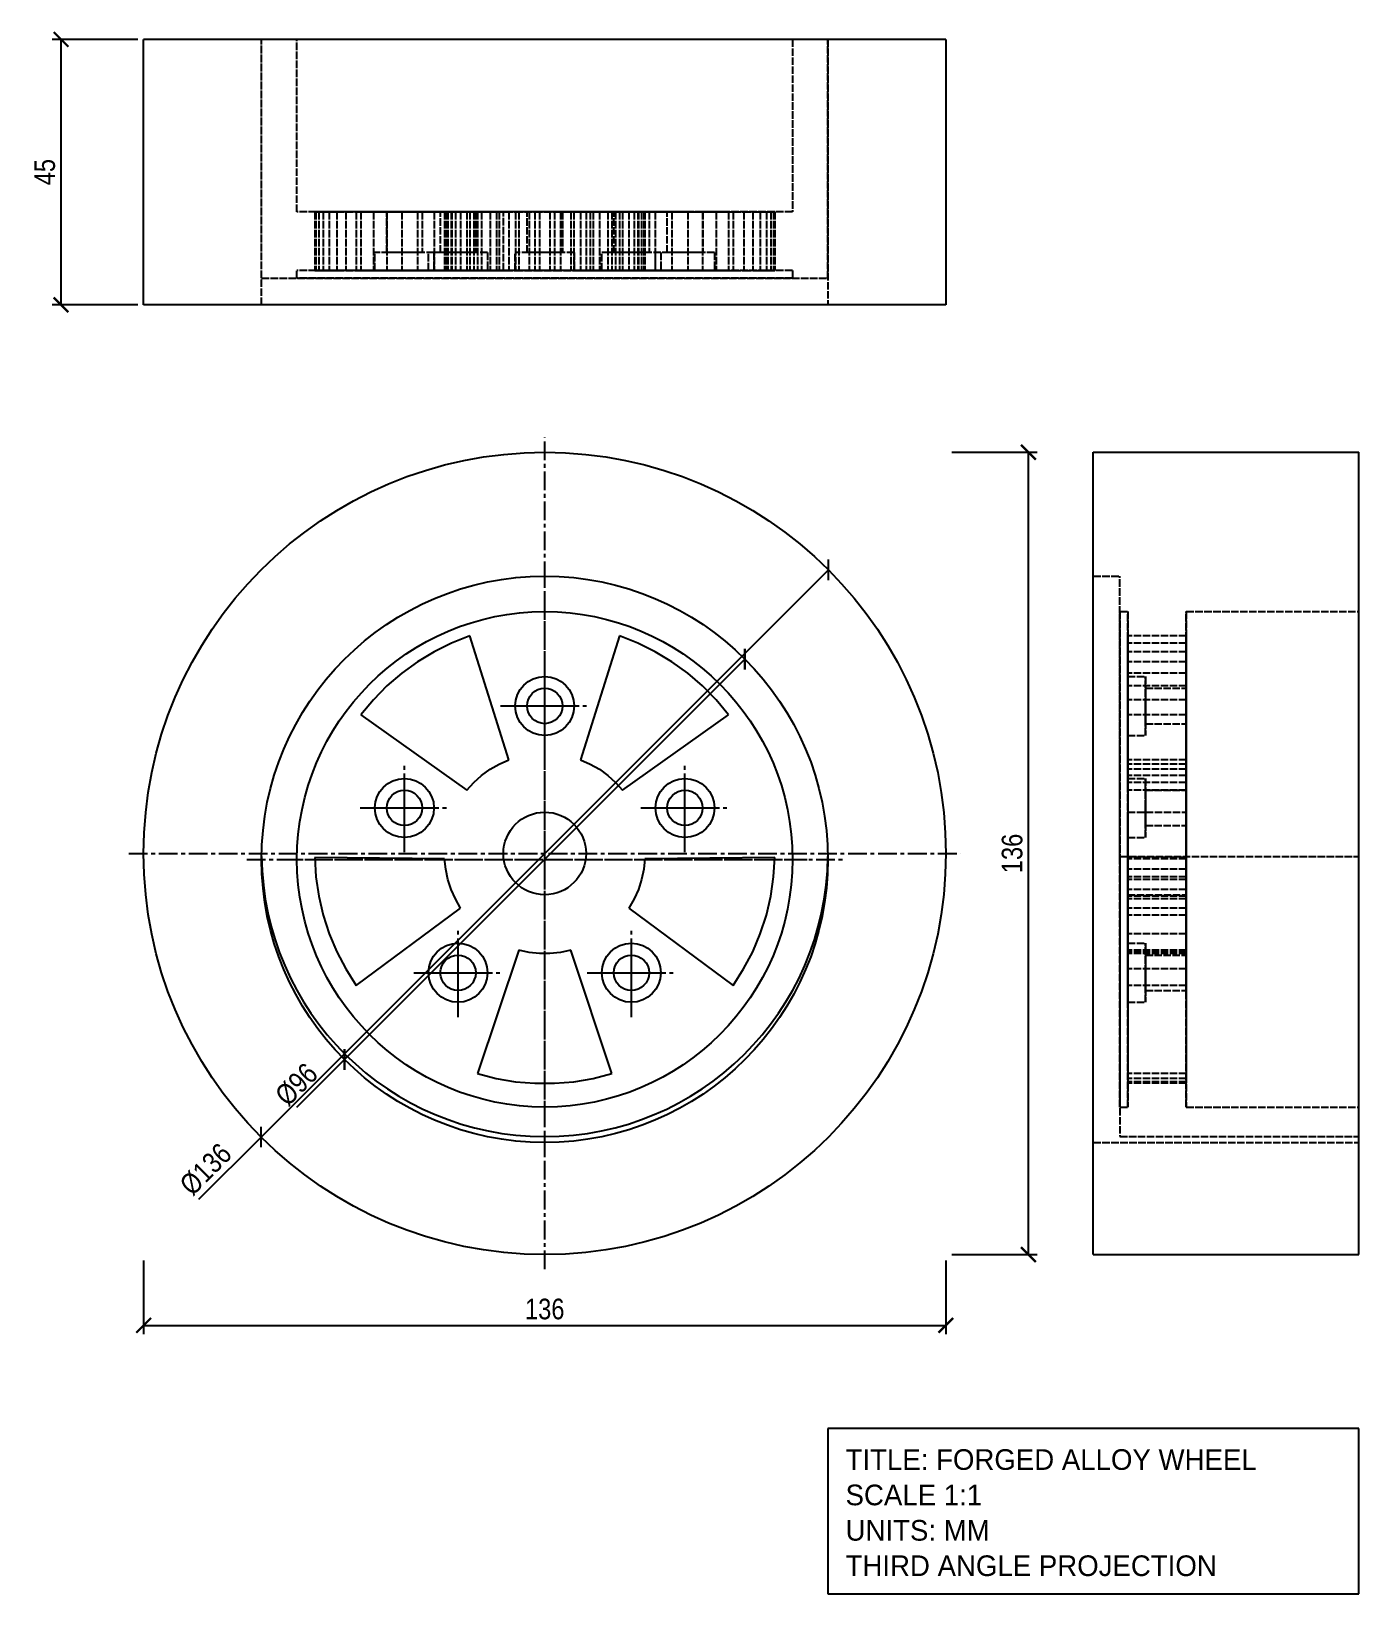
# Model space of a CAD drawing. Header units: millimetres. Extents: x -19 to 206, y -58 to 207.
import ezdxf

# ---------------------------------------------------------------- set-up
doc = ezdxf.new("R2010")
doc.units = ezdxf.units.MM
doc.linetypes.add('CENTER', pattern=[5.08, 3.175, -0.635, 0.635, -0.635])
doc.linetypes.add('DASHED', pattern=[1.524, 1.27, -0.254])
for name, color, linetype in [('CENTER', 1, 'CENTER'), ('DIM', 3, 'CONTINUOUS'), ('HIDDEN', 8, 'DASHED'), ('TITLE', 5, 'CONTINUOUS'), ('VISIBLE', 7, 'CONTINUOUS')]:
    doc.layers.add(name, color=color, linetype=linetype)
doc.styles.add('OpenSansCondensed-Light', font='OpenSansCondensed-Light.ttf')
doc.dimstyles.new('EZDXF', dxfattribs={"dimtxt": 0.25, "dimasz": 0.175, "dimexe": 0.375, "dimexo": 0.125, "dimgap": 0.1, "dimtad": 1, "dimlfac": 100, "dimzin": 12, "dimdsep": 46, "dimtxsty": 'OpenSansCondensed-Light', "dimblk": 'ARCHTICK', "dimcen": 2.5, "dimazin": 3, "dimtfac": 0.5, "dimtmove": 2, "dimatfit": 3})

# ---------------------------------------------------------------- blocks, each defined once
blk = doc.blocks.new('_ARCHTICK')
at = {"color": 0, "linetype": 'BYBLOCK', "const_width": 0.15}
blk.add_lwpolyline([(-0.5, -0.5), (0.5, 0.5)], dxfattribs=at)

msp = doc.modelspace()

# ---------------------------------------------------------------- linework, layer by layer
at = {"layer": 'CENTER', "linetype": 'CENTER'}
for p, q in [((68, -2.5), (68, 138.5)), ((68, 16.5), (68, 117.5)), ((68, 22.5), (68, 111.5)), ((68, 85.5), (68, 100.5)), ((68, 87.5), (68, 98.5)), ((60.5, 93), (75.5, 93)), ((62.5, 93), (73.5, 93)), ((44.22, 68.22), (44.22, 83.22)), ((91.77, 68.22), (91.77, 83.22)), ((44.22, 70.22), (44.22, 81.22)), ((91.77, 70.22), (91.77, 81.22)), ((68, 58.5), (68, 77.5)), ((36.72, 75.72), (51.72, 75.72)), ((38.72, 75.72), (49.72, 75.72)), ((84.27, 75.72), (99.27, 75.72)), ((86.27, 75.72), (97.27, 75.72)), ((-2.5, 68), (138.5, 68)), ((17.5, 67), (118.5, 67)), ((23.5, 67), (112.5, 67)), ((58.5, 68), (77.5, 68)), ((53.3, 40.27), (53.3, 55.27)), ((53.3, 42.27), (53.3, 53.27)), ((82.69, 40.27), (82.69, 55.27)), ((82.69, 42.27), (82.69, 53.27)), ((45.8, 47.77), (60.8, 47.77)), ((47.8, 47.77), (58.8, 47.77)), ((75.19, 47.77), (90.19, 47.77)), ((77.19, 47.77), (88.19, 47.77))]:
    msp.add_line(p, q, dxfattribs=at)
at = {"layer": 'HIDDEN', "linetype": 'DASHED'}
for p, q in [((20, 165.5), (20, 206)), ((20, 161), (20, 206)), ((26, 176.75), (26, 206)), ((110, 206), (110, 176.75)), ((116, 206), (116, 161)), ((116, 165.5), (116, 206)), ((110, 176.75), (26, 176.75)), ((51.02, 176.75), (29.01, 176.75)), ((29.01, 176.75), (29.2, 176.75)), ((29.01, 176.75), (29.01, 166.85)), ((29.2, 176.75), (29.68, 176.75)), ((29.2, 176.75), (29.2, 166.85)), ((29.68, 176.75), (30.43, 176.75)), ((29.68, 176.75), (29.68, 166.85)), ((30.43, 176.75), (31.45, 176.75)), ((30.43, 176.75), (30.43, 166.85)), ((31.45, 176.75), (32.74, 176.75)), ((31.45, 176.75), (31.45, 166.85)), ((32.74, 176.75), (34.27, 176.75)), ((32.74, 176.75), (32.74, 166.85)), ((34.27, 176.75), (36.05, 176.75)), ((34.27, 176.75), (34.27, 166.85)), ((36.05, 176.75), (53.74, 176.75)), ((36.05, 176.75), (36.05, 166.85)), ((36.85, 176.75), (54.79, 176.75)), ((38.95, 176.75), (36.85, 176.75)), ((36.85, 176.75), (36.85, 166.85)), ((41.26, 176.75), (38.95, 176.75)), ((38.95, 176.75), (38.95, 166.85)), ((47.22, 176.75), (41.22, 176.75)), ((41.22, 169.85), (41.22, 176.75)), ((43.76, 176.75), (41.26, 176.75)), ((41.26, 176.75), (41.26, 166.85)), ((46.43, 176.75), (43.76, 176.75)), ((43.76, 176.75), (43.76, 166.85)), ((49.26, 176.75), (46.43, 176.75)), ((46.43, 176.75), (46.43, 166.85)), ((47.22, 176.75), (47.22, 169.85)), ((52.23, 176.75), (49.26, 176.75)), ((49.26, 176.75), (49.26, 166.85)), ((56.31, 176.75), (50.31, 176.75)), ((50.31, 169.85), (50.31, 176.75)), ((51.21, 176.75), (51.02, 176.75)), ((51.02, 176.75), (51.02, 166.85)), ((51.58, 176.75), (51.21, 176.75)), ((51.21, 176.75), (51.21, 166.85)), ((52.13, 176.75), (51.58, 176.75)), ((51.58, 176.75), (51.58, 166.85)), ((52.85, 176.75), (52.13, 176.75)), ((52.13, 176.75), (52.13, 166.85)), ((55.3, 176.75), (52.23, 176.75)), ((52.23, 176.75), (52.23, 166.85)), ((53.74, 176.75), (52.85, 176.75)), ((52.85, 176.75), (52.85, 166.85)), ((53.74, 176.75), (53.74, 166.85)), ((54.79, 176.75), (55.98, 176.75)), ((54.79, 176.75), (54.79, 166.85)), ((61.91, 176.75), (55.3, 176.75)), ((55.3, 176.75), (55.3, 166.85)), ((55.98, 176.75), (57.3, 176.75)), ((55.98, 176.75), (55.98, 166.85)), ((56.31, 176.75), (56.31, 169.85)), ((63.6, 176.75), (56.6, 176.75)), ((56.6, 176.75), (59.8, 176.75)), ((56.6, 176.75), (56.6, 166.85)), ((57.3, 176.75), (58.74, 176.75)), ((57.3, 176.75), (57.3, 166.85)), ((58.74, 176.75), (60.28, 176.75)), ((58.74, 176.75), (58.74, 166.85)), ((59.8, 176.75), (63.05, 176.75)), ((59.8, 176.75), (59.8, 166.85)), ((60.28, 176.75), (61.91, 176.75)), ((60.28, 176.75), (60.28, 166.85)), ((75, 176.75), (61, 176.75)), ((61, 166.85), (61, 176.75)), ((61.91, 176.75), (61.91, 166.85)), ((63.05, 176.75), (66.35, 176.75)), ((63.05, 176.75), (63.05, 166.85)), ((65.34, 176.75), (63.6, 176.75)), ((63.6, 176.75), (63.6, 166.85)), ((71, 176.75), (65, 176.75)), ((65, 169.85), (65, 176.75)), ((67.11, 176.75), (65.34, 176.75)), ((65.34, 176.75), (65.34, 166.85)), ((66.35, 176.75), (69.65, 176.75)), ((66.35, 176.75), (66.35, 166.85)), ((68.89, 176.75), (67.11, 176.75)), ((67.11, 176.75), (67.11, 166.85)), ((70.66, 176.75), (68.89, 176.75)), ((68.89, 176.75), (68.89, 166.85)), ((69.65, 176.75), (72.95, 176.75)), ((69.65, 176.75), (69.65, 166.85)), ((72.4, 176.75), (70.66, 176.75)), ((70.66, 176.75), (70.66, 166.85)), ((71, 176.75), (71, 169.85)), ((79.4, 176.75), (72.4, 176.75)), ((72.4, 176.75), (72.4, 166.85)), ((72.95, 176.75), (76.2, 176.75)), ((72.95, 176.75), (72.95, 166.85)), ((74.09, 176.75), (75.72, 176.75)), ((80.7, 176.75), (74.09, 176.75)), ((74.09, 176.75), (74.09, 166.85)), ((75, 176.75), (75, 166.85)), ((75.72, 176.75), (77.26, 176.75)), ((75.72, 176.75), (75.72, 166.85)), ((76.2, 176.75), (79.4, 176.75)), ((76.2, 176.75), (76.2, 166.85)), ((77.26, 176.75), (78.7, 176.75)), ((77.26, 176.75), (77.26, 166.85)), ((78.7, 176.75), (80.02, 176.75)), ((78.7, 176.75), (78.7, 166.85)), ((79.4, 176.75), (79.4, 166.85)), ((85.69, 176.75), (79.69, 176.75)), ((79.69, 169.85), (79.69, 176.75)), ((80.02, 176.75), (81.21, 176.75)), ((80.02, 176.75), (80.02, 166.85)), ((83.77, 176.75), (80.7, 176.75)), ((80.7, 176.75), (80.7, 166.85)), ((81.21, 176.75), (99.15, 176.75)), ((81.21, 176.75), (81.21, 166.85)), ((83.15, 176.75), (82.26, 176.75)), ((82.26, 176.75), (99.95, 176.75)), ((82.26, 176.75), (82.26, 166.85)), ((83.87, 176.75), (83.15, 176.75)), ((83.15, 176.75), (83.15, 166.85)), ((86.74, 176.75), (83.77, 176.75)), ((83.77, 176.75), (83.77, 166.85)), ((84.42, 176.75), (83.87, 176.75)), ((83.87, 176.75), (83.87, 166.85)), ((84.79, 176.75), (84.42, 176.75)), ((84.42, 176.75), (84.42, 166.85)), ((84.98, 176.75), (84.79, 176.75)), ((84.79, 176.75), (84.79, 166.85)), ((106.99, 176.75), (84.98, 176.75)), ((84.98, 176.75), (84.98, 166.85)), ((85.69, 176.75), (85.69, 169.85)), ((89.57, 176.75), (86.74, 176.75)), ((86.74, 176.75), (86.74, 166.85)), ((94.78, 176.75), (88.78, 176.75)), ((88.78, 169.85), (88.78, 176.75)), ((92.24, 176.75), (89.57, 176.75)), ((89.57, 176.75), (89.57, 166.85)), ((94.74, 176.75), (92.24, 176.75)), ((92.24, 176.75), (92.24, 166.85)), ((97.05, 176.75), (94.74, 176.75)), ((94.74, 176.75), (94.74, 166.85)), ((94.78, 176.75), (94.78, 169.85)), ((99.15, 176.75), (97.05, 176.75)), ((97.05, 176.75), (97.05, 166.85)), ((99.15, 176.75), (99.15, 166.85)), ((99.95, 176.75), (101.73, 176.75)), ((99.95, 176.75), (99.95, 166.85)), ((101.73, 176.75), (103.26, 176.75)), ((101.73, 176.75), (101.73, 166.85)), ((103.26, 176.75), (104.55, 176.75)), ((103.26, 176.75), (103.26, 166.85)), ((104.55, 176.75), (105.57, 176.75)), ((104.55, 176.75), (104.55, 166.85)), ((105.57, 176.75), (106.32, 176.75)), ((105.57, 176.75), (105.57, 166.85)), ((106.32, 176.75), (106.8, 176.75)), ((106.32, 176.75), (106.32, 166.85)), ((106.8, 176.75), (106.99, 176.75)), ((106.8, 176.75), (106.8, 166.85)), ((106.99, 176.75), (106.99, 166.85)), ((49.22, 169.85), (39.22, 169.85)), ((39.22, 166.85), (39.22, 169.85)), ((47.22, 169.85), (41.22, 169.85)), ((58.31, 169.85), (48.31, 169.85)), ((48.31, 166.85), (48.31, 169.85)), ((49.22, 169.85), (49.22, 166.85)), ((56.31, 169.85), (50.31, 169.85)), ((58.31, 169.85), (58.31, 166.85)), ((73, 169.85), (63, 169.85)), ((63, 166.85), (63, 169.85)), ((71, 169.85), (65, 169.85)), ((73, 169.85), (73, 166.85)), ((87.69, 169.85), (77.69, 169.85)), ((77.69, 166.85), (77.69, 169.85)), ((85.69, 169.85), (79.69, 169.85)), ((96.78, 169.85), (86.78, 169.85)), ((86.78, 166.85), (86.78, 169.85)), ((87.69, 169.85), (87.69, 166.85)), ((94.78, 169.85), (88.78, 169.85)), ((96.78, 169.85), (96.78, 166.85)), ((20, 165.5), (116, 165.5)), ((110, 166.85), (26, 166.85)), ((26, 165.5), (26, 166.85)), ((110, 165.5), (26, 165.5)), ((51.02, 166.85), (29.01, 166.85)), ((29.01, 166.85), (29.2, 166.85)), ((29.2, 166.85), (29.68, 166.85)), ((29.68, 166.85), (30.43, 166.85)), ((30.43, 166.85), (31.45, 166.85)), ((31.45, 166.85), (32.74, 166.85)), ((32.74, 166.85), (34.27, 166.85)), ((34.27, 166.85), (36.05, 166.85)), ((36.05, 166.85), (53.74, 166.85)), ((36.85, 166.85), (54.79, 166.85)), ((38.95, 166.85), (36.85, 166.85)), ((41.26, 166.85), (38.95, 166.85)), ((49.22, 166.85), (39.22, 166.85)), ((43.76, 166.85), (41.26, 166.85)), ((46.43, 166.85), (43.76, 166.85)), ((49.26, 166.85), (46.43, 166.85)), ((58.31, 166.85), (48.31, 166.85)), ((52.23, 166.85), (49.26, 166.85)), ((51.21, 166.85), (51.02, 166.85)), ((51.58, 166.85), (51.21, 166.85)), ((52.13, 166.85), (51.58, 166.85)), ((52.85, 166.85), (52.13, 166.85)), ((55.3, 166.85), (52.23, 166.85)), ((53.74, 166.85), (52.85, 166.85)), ((54.79, 166.85), (55.98, 166.85)), ((61.91, 166.85), (55.3, 166.85)), ((55.98, 166.85), (57.3, 166.85)), ((63.6, 166.85), (56.6, 166.85)), ((56.6, 166.85), (59.8, 166.85)), ((57.3, 166.85), (58.74, 166.85)), ((58.74, 166.85), (60.28, 166.85)), ((59.8, 166.85), (63.05, 166.85)), ((60.28, 166.85), (61.91, 166.85)), ((75, 166.85), (61, 166.85)), ((73, 166.85), (63, 166.85)), ((63.05, 166.85), (66.35, 166.85)), ((65.34, 166.85), (63.6, 166.85)), ((67.11, 166.85), (65.34, 166.85)), ((66.35, 166.85), (69.65, 166.85)), ((68.89, 166.85), (67.11, 166.85)), ((70.66, 166.85), (68.89, 166.85)), ((69.65, 166.85), (72.95, 166.85)), ((72.4, 166.85), (70.66, 166.85)), ((79.4, 166.85), (72.4, 166.85)), ((72.95, 166.85), (76.2, 166.85)), ((74.09, 166.85), (75.72, 166.85)), ((80.7, 166.85), (74.09, 166.85)), ((75.72, 166.85), (77.26, 166.85)), ((76.2, 166.85), (79.4, 166.85)), ((77.26, 166.85), (78.7, 166.85)), ((87.69, 166.85), (77.69, 166.85)), ((78.7, 166.85), (80.02, 166.85)), ((80.02, 166.85), (81.21, 166.85)), ((83.77, 166.85), (80.7, 166.85)), ((81.21, 166.85), (99.15, 166.85)), ((83.15, 166.85), (82.26, 166.85)), ((82.26, 166.85), (99.95, 166.85)), ((83.87, 166.85), (83.15, 166.85)), ((86.74, 166.85), (83.77, 166.85)), ((84.42, 166.85), (83.87, 166.85)), ((84.79, 166.85), (84.42, 166.85)), ((84.98, 166.85), (84.79, 166.85)), ((106.99, 166.85), (84.98, 166.85)), ((89.57, 166.85), (86.74, 166.85)), ((96.78, 166.85), (86.78, 166.85)), ((92.24, 166.85), (89.57, 166.85)), ((94.74, 166.85), (92.24, 166.85)), ((97.05, 166.85), (94.74, 166.85)), ((99.15, 166.85), (97.05, 166.85)), ((99.95, 166.85), (101.73, 166.85)), ((101.73, 166.85), (103.26, 166.85)), ((103.26, 166.85), (104.55, 166.85)), ((104.55, 166.85), (105.57, 166.85)), ((105.57, 166.85), (106.32, 166.85)), ((106.32, 166.85), (106.8, 166.85)), ((106.8, 166.85), (106.99, 166.85)), ((110, 166.85), (110, 165.5)), ((161, 115), (165.5, 115)), ((165.5, 67.5), (165.5, 115)), ((165.5, 25), (165.5, 109)), ((165.5, 109), (165.5, 67)), ((165.5, 109), (166.85, 109)), ((166.85, 25), (166.85, 109)), ((166.85, 109), (166.85, 67)), ((176.75, 25), (176.75, 109)), ((176.75, 109), (176.75, 67)), ((176.75, 109), (206, 109)), ((166.85, 83.87), (166.85, 104.88)), ((176.75, 104.88), (166.85, 104.88)), ((166.85, 104.88), (166.85, 103.67)), ((176.75, 103.67), (166.85, 103.67)), ((166.85, 103.67), (166.85, 102.2)), ((176.75, 83.87), (176.75, 104.88)), ((176.75, 104.88), (176.75, 103.67)), ((176.75, 103.67), (176.75, 102.2)), ((176.75, 102.2), (166.85, 102.2)), ((166.85, 102.2), (166.85, 100.49)), ((176.75, 102.2), (176.75, 100.49)), ((176.75, 100.49), (166.85, 100.49)), ((166.85, 100.49), (166.85, 98.55)), ((176.75, 98.55), (166.85, 98.55)), ((166.85, 98.55), (166.85, 96.39)), ((176.75, 100.49), (176.75, 98.55)), ((176.75, 98.55), (176.75, 96.39)), ((166.85, 88), (166.85, 98)), ((166.85, 98), (166.85, 93)), ((166.85, 98), (169.85, 98)), ((176.75, 96.39), (166.85, 96.39)), ((166.85, 96.39), (166.85, 94.02)), ((169.85, 93), (169.85, 98)), ((169.85, 98), (169.85, 88)), ((169.85, 90), (169.85, 96)), ((169.85, 96), (169.85, 93)), ((169.85, 96), (176.75, 96)), ((176.75, 96.39), (176.75, 94.02)), ((176.75, 90), (176.75, 96)), ((176.75, 96), (176.75, 93)), ((176.75, 94.02), (166.85, 94.02)), ((166.85, 94.02), (166.85, 91.47)), ((166.85, 93), (166.85, 88)), ((169.85, 93), (169.85, 90)), ((169.85, 88), (169.85, 93)), ((176.75, 94.02), (176.75, 91.47)), ((176.75, 93), (176.75, 90)), ((176.75, 91.47), (166.85, 91.47)), ((166.85, 91.47), (166.85, 78.7)), ((176.75, 91.47), (176.75, 78.7)), ((166.85, 88), (169.85, 88)), ((169.85, 90), (176.75, 90)), ((166.85, 83.15), (166.85, 83.87)), ((176.75, 83.87), (166.85, 83.87)), ((176.75, 83.15), (166.85, 83.15)), ((166.85, 82.26), (166.85, 83.15)), ((176.75, 82.26), (166.85, 82.26)), ((166.85, 81.21), (166.85, 82.26)), ((176.75, 83.15), (176.75, 83.87)), ((176.75, 82.26), (176.75, 83.15)), ((176.75, 81.21), (176.75, 82.26)), ((176.75, 81.21), (166.85, 81.21)), ((166.85, 80.02), (166.85, 81.21)), ((166.85, 70.73), (166.85, 80.73)), ((166.85, 80.73), (166.85, 75.73)), ((166.85, 80.73), (169.85, 80.73)), ((176.75, 80.02), (166.85, 80.02)), ((166.85, 78.7), (166.85, 80.02)), ((169.85, 75.73), (169.85, 80.73)), ((169.85, 80.73), (169.85, 70.73)), ((176.75, 80.02), (176.75, 81.21)), ((176.75, 78.7), (176.75, 80.02)), ((176.75, 78.7), (166.85, 78.7)), ((169.85, 72.73), (169.85, 78.73)), ((169.85, 78.73), (169.85, 75.73)), ((169.85, 78.73), (176.75, 78.73)), ((176.75, 72.73), (176.75, 78.73)), ((176.75, 78.73), (176.75, 75.73)), ((166.85, 75.73), (166.85, 70.73)), ((166.85, 61), (166.85, 75)), ((166.85, 75), (166.85, 68)), ((166.85, 75), (176.75, 75)), ((169.85, 75.73), (169.85, 72.73)), ((169.85, 70.73), (169.85, 75.73)), ((176.75, 75.73), (176.75, 72.73)), ((176.75, 61), (176.75, 75)), ((176.75, 75), (176.75, 68)), ((169.85, 72.73), (176.75, 72.73)), ((166.85, 70.73), (169.85, 70.73)), ((165.5, 67.5), (206, 67.5)), ((165.5, 67.5), (165.5, 20)), ((165.5, 67), (165.5, 25)), ((166.85, 68), (166.85, 61)), ((166.85, 67.11), (166.85, 67.32)), ((176.75, 67.32), (166.85, 67.32)), ((166.85, 67.32), (166.85, 64.02)), ((166.85, 65.34), (166.85, 67.11)), ((176.75, 67.11), (166.85, 67.11)), ((166.85, 67), (166.85, 25)), ((176.75, 68), (176.75, 61)), ((176.75, 67.11), (176.75, 67.32)), ((176.75, 67.32), (176.75, 64.02)), ((176.75, 65.34), (176.75, 67.11)), ((176.75, 67), (176.75, 25)), ((176.75, 65.34), (166.85, 65.34)), ((166.85, 63.6), (166.85, 65.34)), ((176.75, 64.02), (166.85, 64.02)), ((166.85, 64.02), (166.85, 60.75)), ((176.75, 63.6), (166.85, 63.6)), ((166.85, 61.91), (166.85, 63.6)), ((176.75, 63.6), (176.75, 65.34)), ((176.75, 64.02), (176.75, 60.75)), ((176.75, 61.91), (176.75, 63.6)), ((176.75, 61.91), (166.85, 61.91)), ((166.85, 60.28), (166.85, 61.91)), ((166.85, 61), (176.75, 61)), ((176.75, 60.28), (176.75, 61.91)), ((176.75, 60.75), (166.85, 60.75)), ((166.85, 60.75), (166.85, 57.53)), ((176.75, 60.28), (166.85, 60.28)), ((166.85, 58.74), (166.85, 60.28)), ((176.75, 58.74), (166.85, 58.74)), ((166.85, 45.63), (166.85, 58.74)), ((176.75, 60.75), (176.75, 57.53)), ((176.75, 58.74), (176.75, 60.28)), ((176.75, 45.63), (176.75, 58.74)), ((176.75, 57.53), (166.85, 57.53)), ((166.85, 57.53), (166.85, 54.39)), ((176.75, 57.53), (176.75, 54.39)), ((176.75, 54.39), (166.85, 54.39)), ((166.85, 54.39), (166.85, 51.34)), ((176.75, 54.39), (176.75, 51.34)), ((166.85, 42.77), (166.85, 52.77)), ((166.85, 52.77), (166.85, 47.77)), ((166.85, 52.77), (169.85, 52.77)), ((166.85, 51.21), (166.85, 51.58)), ((176.75, 51.58), (166.85, 51.58)), ((166.85, 51.58), (166.85, 30.7)), ((176.75, 51.34), (166.85, 51.34)), ((166.85, 51.34), (166.85, 48.42)), ((176.75, 51.21), (166.85, 51.21)), ((166.85, 51.02), (166.85, 51.21)), ((176.75, 51.02), (166.85, 51.02)), ((169.85, 47.77), (169.85, 52.77)), ((169.85, 52.77), (169.85, 42.77)), ((169.85, 44.77), (169.85, 50.77)), ((169.85, 50.77), (169.85, 47.77)), ((169.85, 50.77), (176.75, 50.77)), ((176.75, 51.21), (176.75, 51.58)), ((176.75, 51.58), (176.75, 30.7)), ((176.75, 51.34), (176.75, 48.42)), ((176.75, 51.02), (176.75, 51.21)), ((176.75, 44.77), (176.75, 50.77)), ((176.75, 50.77), (176.75, 47.77)), ((176.75, 48.42), (166.85, 48.42)), ((166.85, 48.42), (166.85, 45.63)), ((166.85, 47.77), (166.85, 42.77)), ((169.85, 47.77), (169.85, 44.77)), ((169.85, 42.77), (169.85, 47.77)), ((176.75, 48.42), (176.75, 45.63)), ((176.75, 47.77), (176.75, 44.77)), ((176.75, 45.63), (166.85, 45.63)), ((166.85, 42.77), (169.85, 42.77)), ((169.85, 44.77), (176.75, 44.77)), ((176.75, 30.7), (166.85, 30.7)), ((166.85, 30.7), (166.85, 29.87)), ((176.75, 29.87), (166.85, 29.87)), ((166.85, 29.87), (166.85, 29.31)), ((176.75, 29.31), (166.85, 29.31)), ((166.85, 29.31), (166.85, 29.04)), ((176.75, 30.7), (176.75, 29.87)), ((176.75, 29.87), (176.75, 29.31)), ((176.75, 29.31), (176.75, 29.04)), ((176.75, 29.04), (166.85, 29.04)), ((165.5, 25), (166.85, 25)), ((176.75, 25), (206, 25)), ((161, 19), (206, 19)), ((165.5, 20), (206, 20))]:
    msp.add_line(p, q, dxfattribs=at)
at = {"layer": 'TITLE', "linetype": 'CONTINUOUS'}
for p, q in [((206, -29.5), (116, -29.5)), ((116, -29.5), (116, -57.5)), ((206, -57.5), (206, -29.5)), ((116, -57.5), (206, -57.5))]:
    msp.add_line(p, q, dxfattribs=at)
at = {"layer": 'VISIBLE', "linetype": 'CONTINUOUS'}
for p, q in [((136, 206), (0, 206)), ((0, 161), (0, 206)), ((136, 206), (136, 161)), ((136, 161), (0, 161)), ((161, 68), (161, 136)), ((161, 136), (206, 136)), ((206, 68), (206, 136)), ((52.22, 103.67), (49.26, 102.2)), ((55.3, 104.87), (52.22, 103.67)), ((61.91, 83.87), (55.3, 104.87)), ((80.7, 104.87), (74.09, 83.87)), ((83.77, 103.67), (80.7, 104.87)), ((86.74, 102.2), (83.77, 103.67)), ((49.26, 102.2), (46.43, 100.49)), ((89.56, 100.49), (86.74, 102.2)), ((43.76, 98.55), (41.26, 96.39)), ((46.43, 100.49), (43.76, 98.55)), ((92.24, 98.55), (89.56, 100.49)), ((94.74, 96.39), (92.24, 98.55)), ((41.26, 96.39), (38.95, 94.02)), ((97.05, 94.02), (94.74, 96.39)), ((38.95, 94.02), (36.85, 91.47)), ((99.14, 91.47), (97.05, 94.02)), ((36.85, 91.47), (54.79, 78.7)), ((81.21, 78.7), (99.14, 91.47)), ((57.3, 81.21), (58.74, 82.26)), ((58.74, 82.26), (60.28, 83.15)), ((60.28, 83.15), (61.91, 83.87)), ((74.09, 83.87), (75.72, 83.15)), ((75.72, 83.15), (77.26, 82.26)), ((77.26, 82.26), (78.7, 81.21)), ((54.79, 78.7), (55.98, 80.02)), ((55.98, 80.02), (57.3, 81.21)), ((78.7, 81.21), (80.02, 80.02)), ((80.02, 80.02), (81.21, 78.7)), ((51.02, 67.11), (29, 67.32)), ((29, 67.32), (29.2, 64.02)), ((51.21, 65.34), (51.02, 67.11)), ((84.97, 67.11), (84.79, 65.34)), ((106.99, 67.32), (84.97, 67.11)), ((106.79, 64.02), (106.99, 67.32)), ((161, 0), (161, 68)), ((206, 0), (206, 68)), ((29.2, 64.02), (29.68, 60.75)), ((51.58, 63.6), (51.21, 65.34)), ((52.13, 61.91), (51.58, 63.6)), ((84.42, 63.6), (83.87, 61.91)), ((84.79, 65.34), (84.42, 63.6)), ((106.32, 60.75), (106.79, 64.02)), ((52.85, 60.28), (52.13, 61.91)), ((83.87, 61.91), (83.15, 60.28)), ((29.68, 60.75), (30.43, 57.53)), ((36.05, 45.63), (53.74, 58.74)), ((53.74, 58.74), (52.85, 60.28)), ((83.15, 60.28), (82.26, 58.74)), ((82.26, 58.74), (99.95, 45.63)), ((105.57, 57.53), (106.32, 60.75)), ((30.43, 57.53), (31.45, 54.39)), ((104.55, 54.39), (105.57, 57.53)), ((31.45, 54.39), (32.73, 51.34)), ((103.26, 51.34), (104.55, 54.39)), ((32.73, 51.34), (34.27, 48.42)), ((63.6, 51.58), (56.6, 30.7)), ((65.34, 51.21), (63.6, 51.58)), ((67.11, 51.02), (65.34, 51.21)), ((68.89, 51.02), (67.11, 51.02)), ((70.66, 51.21), (68.89, 51.02)), ((72.4, 51.58), (70.66, 51.21)), ((79.4, 30.7), (72.4, 51.58)), ((101.72, 48.42), (103.26, 51.34)), ((34.27, 48.42), (36.05, 45.63)), ((99.95, 45.63), (101.72, 48.42)), ((56.6, 30.7), (59.79, 29.87)), ((59.79, 29.87), (63.05, 29.31)), ((63.05, 29.31), (66.35, 29.03)), ((69.65, 29.03), (72.94, 29.31)), ((72.94, 29.31), (76.2, 29.87)), ((76.2, 29.87), (79.4, 30.7)), ((66.35, 29.03), (69.65, 29.03)), ((161, 0), (206, 0))]:
    msp.add_line(p, q, dxfattribs=at)
for centre, radius in [((68, 68), 68), ((68, 67), 48), ((68, 67), 42), ((68, 93), 5), ((68, 93), 3), ((44.22, 75.72), 5), ((91.77, 75.72), 5), ((44.22, 75.72), 3), ((91.77, 75.72), 3), ((68, 68), 7), ((53.3, 47.77), 5), ((53.3, 47.77), 3), ((82.69, 47.77), 5), ((82.69, 47.77), 3)]:
    msp.add_circle(centre, radius, dxfattribs=at)
msp.add_arc((68, 68), 48, 180.5968, 359.4032, dxfattribs=at)

# ---------------------------------------------------------------- texts
at = {"layer": 'TITLE'}
for s, p in [('TITLE: FORGED ALLOY WHEEL', (119, -36.5)), ('SCALE 1:1', (119, -42.5)), ('UNITS: MM', (119, -48.5)), ('THIRD ANGLE PROJECTION', (119, -54.5))]:
    msp.add_text(s, height=3.5, dxfattribs=at).set_placement(p)

# ---------------------------------------------------------------- dimensions: what is measured, and where the dimension line sits
at = {"layer": 'DIM'}
for base, p1, p2 in [((-14, 161), (0, 161), (0, 206)), ((150, 0), (136, 0), (136, 136))]:
    msp.add_linear_dim(base=base, p1=p1, p2=p2, angle=90, dimstyle='EZDXF', override={"dimtxt": 3.5, "dimasz": 2.5, "dimexe": 1.5, "dimexo": 1, "dimgap": 1, "dimdec": 1, "dimlfac": 1, "dimzin": 8}, dxfattribs=at).render()
for p1, p2 in [((116.08, 116.08), (19.91, 19.92)), ((101.94, 100.94), (34.06, 33.06))]:
    msp.add_diameter_dim_2p(p1=p1, p2=p2, dimstyle='EZDXF', override={"dimtxt": 3.5, "dimasz": 2.5, "dimexe": 1.5, "dimexo": 1, "dimgap": 1, "dimdec": 1, "dimlfac": 1, "dimzin": 8}, dxfattribs=at).render()
msp.add_linear_dim(base=(0, -12), p1=(0, 0), p2=(136, 0), dimstyle='EZDXF', override={"dimtxt": 3.5, "dimasz": 2.5, "dimexe": 1.5, "dimexo": 1, "dimgap": 1, "dimdec": 1, "dimlfac": 1, "dimzin": 8}, dxfattribs=at).render()

doc.saveas('drawing.dxf')
